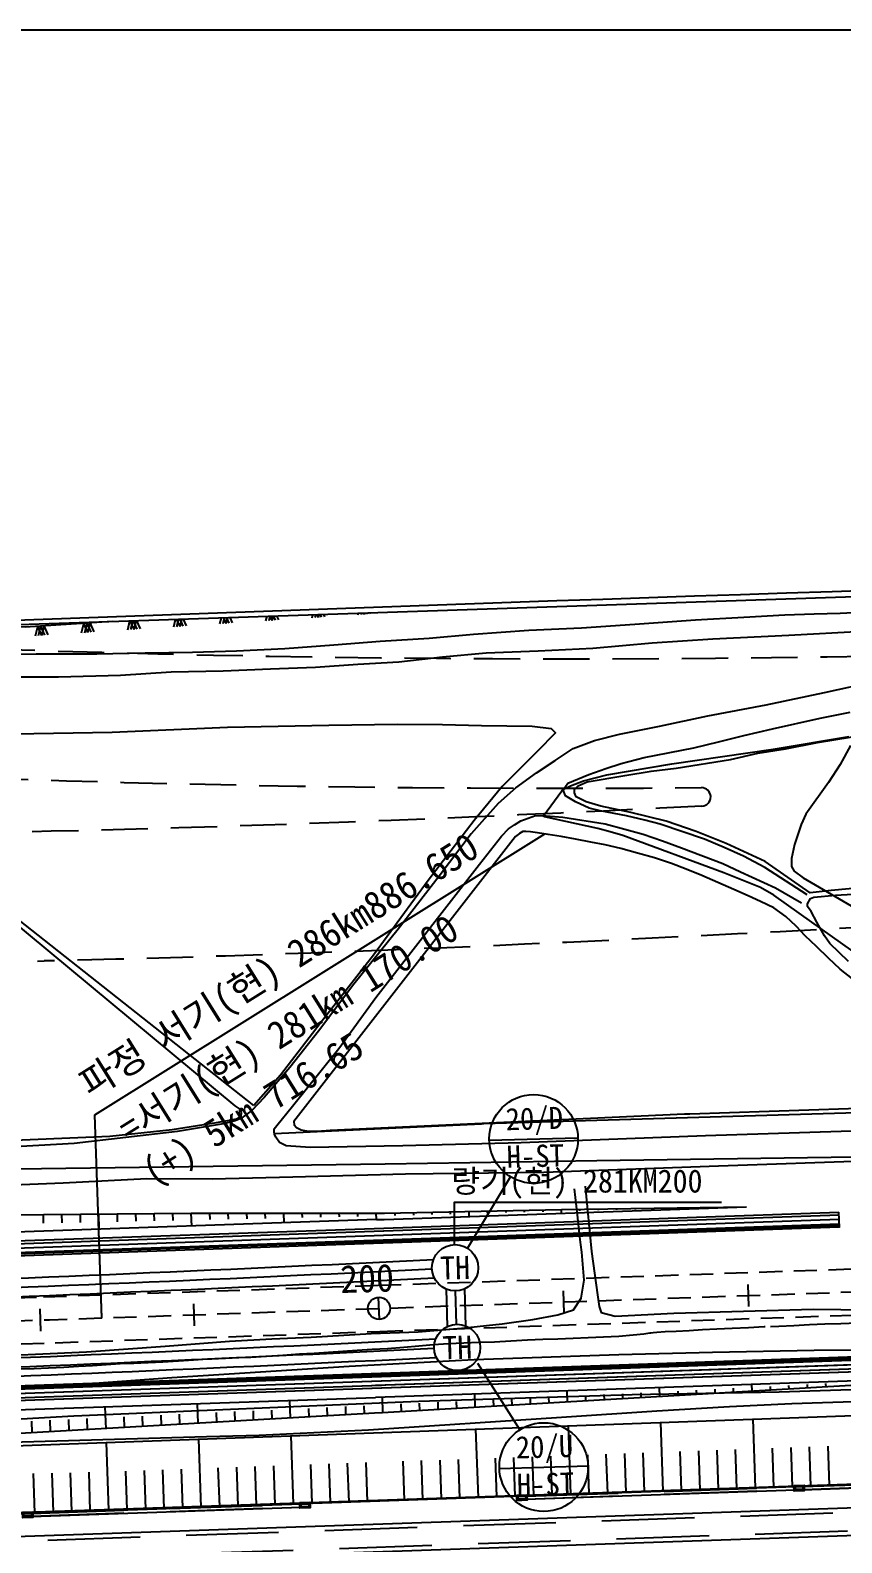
# Model space of a CAD drawing. Header units: millimetres. Extents: x 10470 to 11266, y 1103 to 1807.
# Drawn here: x 10878.9 to 10966.7, y 1455.4 to 1619.1 of the extents above; entities that cross this region are included whole.
import ezdxf
from ezdxf.enums import TextEntityAlignment as Align
from ezdxf.xclip import XClip

# ---------------------------------------------------------------- set-up
doc = ezdxf.new("R2010")
doc.units = ezdxf.units.MM
doc.header["$LTSCALE"] = 10
doc.header["$MEASUREMENT"] = 0
doc.header["$XCLIPFRAME"] = 2
for name, pattern in [('DASHED', [0.75, 0.5, -0.25]), ('DASHEDX2', [1.5, 1, -0.5]), ('HIDDEN', [0.375, 0.25, -0.125])]:
    doc.linetypes.add(name, pattern=pattern)
for name, color, linetype in [('TN-CABL', 4, 'Continuous'), ('TN-LEAL', 1, 'Continuous'), ('TN-LEAT', 3, 'Continuous'), ('TN-MANH', 4, 'Continuous'), ('TT-TABL-LIN2', 1, 'Continuous'), ('TT-TABL-TEX2', 3, 'Continuous'), ('TZ-BASE', 253, 'Continuous'), ('TZ-CABL', 4, 'Continuous')]:
    doc.layers.add(name, color=color, linetype=linetype)
doc.layers.add('TX-PAPR', color=2, linetype='Continuous', plot=False)
doc.styles.get("Standard").update_dxf_attribs({"font": 'GulimChe.ttf'})
doc.styles.add('SYMBTEXT', font='GulimChe.ttf')
doc.linetypes.add('ZIGZAG', pattern='A,0.0001,-0.2,[131,ltypeshp.shx,S=0.2,R=0,X=-0.2,Y=0],-0.4,[131,ltypeshp.shx,S=0.2,R=180,X=0.2,Y=0],-0.2', length=0.8001)

# ---------------------------------------------------------------- blocks, each defined once
blk = doc.blocks.new('AZ080')
at = {"color": 0}
for points in [[(-0.69, -1), (-0.34, 0)], [(-0.34, -1), (0, 0)], [(0, -1), (-0.34, 0)], [(0.34, -1), (0, 0)], [(0, -1), (0.34, 0)], [(0.69, -1), (0.34, 0)]]:
    blk.add_lwpolyline(points, dxfattribs=at)
blk = doc.blocks.new('JD-FGFJ5DTHFDFHDFHDFHDFH')
at = {"layer": 'TZ-BASE'}
for p, q in [((411.86, 60.63, 39.06), (405.28, 60.19, 39.04)), ((420.05, 61, 39.06), (411.86, 60.63, 39.06)), ((428.05, 61.45, 39.22), (420.05, 61, 39.06)), ((387.31, 59.11, 38.99), (382.59, 58.65, 38.96)), ((392.94, 59.32, 38.99), (387.31, 59.11, 38.99)), ((398.86, 59.6, 39.04), (392.94, 59.32, 38.99)), ((405.28, 60.19, 39.04), (398.86, 59.6, 39.04)), ((363.98, 57.38, 39.01), (358.87, 57.14, 39.02)), ((368.85, 57.56, 38.96), (363.98, 57.38, 39.01)), ((373.45, 57.86, 38.82), (368.85, 57.56, 38.96)), ((377.86, 58.13, 38.81), (373.45, 57.86, 38.82)), ((382.59, 58.65, 38.96), (377.86, 58.13, 38.81)), ((341.05, 56.51, 39), (333.94, 56.49, 39.04)), ((347.77, 56.69, 38.99), (341.05, 56.51, 39)), ((353.24, 57.04, 38.99), (347.77, 56.69, 38.99)), ((358.87, 57.14, 39.02), (353.24, 57.04, 38.99)), ((423.93, 54.84, 36.61), (430.04, 56.19, 36.92)), ((417.62, 53.52, 36.16), (423.93, 54.84, 36.61)), ((411.3, 52.32, 35.88), (417.62, 53.52, 36.16)), ((401.73, 50.35, 35.32), (406.07, 51.22, 35.51)), ((406.07, 51.22, 35.51), (411.3, 52.32, 35.88)), ((396.74, 48.79, 35.27), (399.03, 49.64, 35.3)), ((399.03, 49.64, 35.3), (401.73, 50.35, 35.32)), ((392.78, 46.15, 35.23), (394.79, 47.49, 35.27)), ((394.79, 47.49, 35.27), (396.74, 48.79, 35.27)), ((390.53, 44.54, 35.06), (392.78, 46.15, 35.23)), ((344.98, 9.16), (393.65, 39.55)), ((345.74, -12.81), (344.98, 9.16)), ((376.54, 2.51), (376.54, 2.51)), ((376.54, 2.51), (376.54, 2.51)), ((335.42, -1.66, -1.89), (355.42, -1.47, -1.89)), ((339.45, -2.57, -1.89), (339.42, -1.62, -1.89)), ((341.45, -2.53, -1.89), (341.42, -1.6, -1.89)), ((343.45, -2.48, -1.89), (343.42, -1.58, -1.89)), ((345.47, -3.22, -1.89), (345.42, -1.57, -1.89)), ((347.45, -2.4, -1.89), (347.42, -1.55, -1.89)), ((349.45, -2.35, -1.89), (349.42, -1.53, -1.89)), ((351.45, -2.31, -1.89), (351.42, -1.51, -1.89)), ((353.45, -2.26, -1.89), (353.42, -1.49, -1.89)), ((355.42, -1.47, -1.89), (375.43, -1.48, -1.89)), ((355.47, -2.87, -1.89), (355.42, -1.47, -1.89)), ((357.45, -2.18, -1.89), (357.42, -1.47, -1.89)), ((359.45, -2.13, -1.89), (359.42, -1.47, -1.89)), ((361.45, -2.09, -1.89), (361.42, -1.47, -1.89)), ((363.45, -2.04, -1.89), (363.43, -1.47, -1.89)), ((365.46, -2.52, -1.89), (365.43, -1.47, -1.89)), ((367.44, -1.96, -1.89), (367.43, -1.47, -1.89)), ((369.44, -1.91, -1.89), (369.43, -1.47, -1.89)), ((371.44, -1.87, -1.89), (371.43, -1.48, -1.89)), ((373.44, -1.83, -1.89), (373.43, -1.48, -1.89)), ((375.43, -1.48, -1.89), (376.31, -1.46, -1.89)), ((375.46, -2.18, -1.89), (375.43, -1.48, -1.89)), ((375.46, -2.18, -1.89), (375.43, -1.48, -1.89)), ((376.26, -3.09, 0.31), (425.49, -1.37, 18.64)), ((376.3, -2.15, -1.85), (415.47, -0.79)), ((376.34, -1.46), (395.46, -1.08)), ((377.48, -1.74), (377.47, -1.44)), ((379.48, -1.69), (379.47, -1.4)), ((381.48, -1.64), (381.47, -1.36)), ((383.47, -1.58), (383.47, -1.32)), ((385.48, -1.83), (385.47, -1.28)), ((387.47, -1.48), (387.47, -1.24)), ((389.47, -1.42), (389.47, -1.2)), ((391.47, -1.37), (391.47, -1.16)), ((393.47, -1.32), (393.47, -1.12)), ((395.46, -1.08), (415.47, -0.79)), ((395.48, -1.48), (395.46, -1.08)), ((397.47, -1.21), (397.46, -1.04)), ((399.47, -1.16), (399.47, -1.03)), ((401.47, -1.11), (401.47, -1)), ((403.47, -1.07), (403.47, -0.97)), ((405.47, -1.14), (405.47, -0.94)), ((407.47, -0.99), (407.47, -0.91)), ((409.47, -0.94), (409.47, -0.88)), ((411.47, -0.89), (411.47, -0.85)), ((413.47, -0.84), (413.47, -0.82)), ((425.55, -3.04), (425.49, -1.37)), ((375.46, -2.18, -1.89), (244.53, -6.71, -1.89)), ((275.49, -6.61, -37.2), (376.24, -3.09, 0.3)), ((375.46, -2.18, -1.89), (376.29, -2.15, -1.86)), ((376.18, -4.7, 0.26), (425.55, -2.97, 18.64)), ((376.19, -4.35, 0.27), (425.54, -2.62, 18.64)), ((376.19, -4.5, 0.27), (425.54, -2.77, 18.64)), ((376.22, -3.86, -1.89), (425.52, -2.13, -1.89)), ((376.24, -3.39, 0.3), (425.5, -1.67, 18.64)), ((275.5, -6.91, -37.2), (376.23, -3.39, 0.3)), ((275.51, -7.37, -1.89), (376.2, -3.86, -1.89)), ((275.53, -7.86, -37.2), (376.18, -4.35, 0.26)), ((275.54, -8.01, -37.2), (376.17, -4.5, 0.26)), ((275.54, -8.21, -37.2), (376.16, -4.7, 0.25)), ((415.74, -11.59), (415.66, -9.19)), ((355.78, -13.67), (355.7, -11.27)), ((375.77, -12.97), (375.68, -10.58)), ((395.76, -12.28), (395.67, -9.88)), ((339.14, -14.24), (339.06, -11.84)), ((375.97, -18.78), (570.98, -12.03)), ((375.98, -18.98), (570.99, -12.23)), ((375.98, -19.13), (570.99, -12.38)), ((376, -19.63), (571.01, -12.88)), ((276.03, -22.23), (375.92, -18.78)), ((276.03, -22.24, -37.21), (375.97, -18.78, 0)), ((276.03, -22.24, -37.2), (375.97, -18.78, 0)), ((276.04, -22.43), (375.93, -18.98)), ((276.04, -22.44, -37.21), (375.98, -18.98, 0)), ((276.04, -22.44, -37.2), (375.97, -18.98, 0)), ((276.04, -22.58), (375.93, -19.13)), ((276.04, -22.59, -37.21), (375.98, -19.13, 0)), ((276.04, -22.59, -37.2), (375.98, -19.13, 0)), ((276.06, -23.07), (375.95, -19.62)), ((276.06, -23.08, -1.89), (376, -19.62, -1.89)), ((276.06, -23.08, -1.89), (376, -19.62, -1.89)), ((375.34, -21.39), (436.02, -19.29)), ((276.07, -23.53), (375.97, -20.08)), ((276.07, -23.54, -37.2), (376.01, -20.08, 0)), ((276.08, -23.83), (375.98, -20.37)), ((276.08, -23.84, -37.2), (376.02, -20.38, 0)), ((276.16, -35.93), (716.24, -20.84)), ((374.78, -32.63), (716.24, -20.81)), ((386.05, -21.02), (386.1, -22.49)), ((396.04, -20.68), (396.09, -21.91)), ((398.06, -21.2), (398.08, -21.79)), ((400.06, -21.11), (400.08, -21.68)), ((402.06, -21.01), (402.08, -21.56)), ((404.06, -20.92), (404.07, -21.45)), ((406.04, -20.33), (406.07, -21.33)), ((408.05, -20.73), (408.07, -21.21)), ((410.05, -20.63), (410.07, -21.1)), ((412.05, -20.52), (412.06, -20.98)), ((414.05, -20.42), (414.06, -20.87)), ((416.03, -19.98), (416.06, -20.75)), ((418.04, -20.22), (418.05, -20.63)), ((420.04, -20.11), (420.05, -20.52)), ((422.04, -20.01), (422.05, -20.4)), ((424.03, -19.91), (424.05, -20.29)), ((252.58, -25.66, -45.97), (375.34, -21.4, -0.27)), ((346.08, -22.42), (346.16, -24.79)), ((356.07, -22.07), (356.14, -24.22)), ((362.1, -22.86), (362.13, -23.87)), ((364.1, -22.77), (364.13, -23.76)), ((366.06, -21.73), (366.13, -23.64)), ((368.09, -22.59), (368.13, -23.53)), ((370.09, -22.49), (370.12, -23.41)), ((372.09, -22.4), (372.12, -23.3)), ((374.09, -22.31), (374.12, -23.18)), ((376.06, -21.37), (376.11, -23.07)), ((378.08, -22.12), (378.11, -22.95)), ((380.08, -22.03), (380.11, -22.84)), ((382.08, -21.94), (382.11, -22.72)), ((384.08, -21.85), (384.1, -22.6)), ((388.07, -21.66), (388.1, -22.37)), ((390.07, -21.57), (390.09, -22.26)), ((392.07, -21.48), (392.09, -22.14)), ((394.07, -21.38), (394.09, -22.02)), ((338.12, -23.97), (338.17, -25.25)), ((340.12, -23.88), (340.17, -25.13)), ((342.12, -23.79), (342.16, -25.02)), ((344.12, -23.69), (344.16, -24.9)), ((348.11, -23.51), (348.15, -24.67)), ((350.11, -23.42), (350.15, -24.56)), ((352.11, -23.32), (352.15, -24.44)), ((354.11, -23.23), (354.15, -24.33)), ((358.1, -23.05), (358.14, -24.1)), ((360.1, -22.95), (360.14, -23.99)), ((396.18, -24.48), (396.43, -31.88)), ((406.17, -24.12), (406.43, -31.54)), ((416.16, -23.76), (416.42, -31.19)), ((356.2, -25.93), (356.46, -33.27)), ((366.2, -25.57), (366.45, -32.92)), ((386.18, -24.84), (386.44, -32.23)), ((346.21, -26.29), (346.46, -33.61)), ((394.29, -27.75), (394.43, -31.95)), ((398.28, -27.61), (398.43, -31.81)), ((400.28, -27.54), (400.43, -31.75)), ((402.28, -27.47), (402.43, -31.68)), ((404.28, -27.4), (404.43, -31.61)), ((408.28, -27.26), (408.42, -31.47)), ((410.28, -27.19), (410.42, -31.4)), ((412.28, -27.12), (412.42, -31.33)), ((414.27, -27.04), (414.42, -31.26)), ((418.27, -26.9), (418.42, -31.12)), ((420.27, -26.83), (420.42, -31.05)), ((422.27, -26.76), (422.42, -30.98)), ((424.27, -26.69), (424.41, -30.91)), ((348.32, -29.38), (348.46, -33.55)), ((350.32, -29.31), (350.46, -33.48)), ((352.31, -29.24), (352.46, -33.41)), ((354.31, -29.17), (354.46, -33.34)), ((358.31, -29.03), (358.46, -33.2)), ((360.31, -28.96), (360.45, -33.13)), ((362.31, -28.89), (362.45, -33.06)), ((364.31, -28.82), (364.45, -32.99)), ((368.3, -28.67), (368.45, -32.85)), ((370.3, -28.6), (370.45, -32.78)), ((372.3, -28.53), (372.45, -32.71)), ((374.3, -28.46), (374.45, -32.65)), ((378.3, -28.32), (378.44, -32.51)), ((380.3, -28.25), (380.44, -32.44)), ((382.3, -28.18), (382.44, -32.37)), ((384.29, -28.11), (384.44, -32.3)), ((388.29, -27.97), (388.44, -32.16)), ((390.29, -27.89), (390.44, -32.09)), ((392.29, -27.82), (392.43, -32.02)), ((338.32, -29.65), (338.47, -33.89)), ((340.32, -29.6), (340.47, -33.82)), ((342.32, -29.55), (342.47, -33.75)), ((344.32, -29.5), (344.46, -33.68)), ((391.58, -32.07), (420.77, -31.05)), ((421.57, -31.03), (450.75, -30.02)), ((421.58, -31.39), (450.76, -30.38)), ((278.64, -35.96), (374.76, -32.63)), ((391.6, -32.43), (420.78, -31.41)), ((338.12, -33.92), (367.31, -32.91)), ((338.13, -34.28), (367.32, -33.27))]:
    blk.add_line(p, q, dxfattribs=at)
at = {"layer": 'TZ-BASE', "linetype": 'DASHED'}
blk.add_line((278.88, 22.68), (339.5, 25.81), dxfattribs=at)
at = {"layer": 'TZ-BASE', "linetype": 'DASHEDX2'}
for p, q in [((249.94, -39.95), (561.61, -29.16)), ((391.59, -32.1), (420.77, -31.08)), ((421.57, -31.06), (450.75, -30.05)), ((421.58, -31.36), (450.76, -30.35)), ((391.6, -32.4), (420.78, -31.38)), ((338.12, -33.95), (367.31, -32.94)), ((338.13, -34.25), (367.32, -33.24)), ((341.47, -38.78), (450.21, -35.02))]:
    blk.add_line(p, q, dxfattribs=at)
at = {"layer": 'TZ-BASE', "linetype": 'Continuous'}
for p, q in [((250, -39.45), (561.3, -28.67)), ((249.61, -42.46), (563.13, -31.61))]:
    blk.add_line(p, q, dxfattribs=at)
at = {"layer": 'TZ-BASE'}
for points, elevation in [([(430.2, 79.81), (424.06, 79.77), (423.31, 79.86), (422.94, 80.02), (422.69, 80.27), (420.53, 85.05), (420.24, 85.14), (419.94, 85.09), (415.8, 83.9), (415.23, 83.85), (411.54, 83.87), (411.17, 83.86), (407.79, 83.12), (407.36, 82.97), (407.15, 82.79), (405.6, 76.07), (405.43, 75.85), (404.99, 75.62), (399.71, 74.38), (397.96, 74.05), (389.53, 73.08), (375.23, 71.65), (371.11, 71.4), (353.25, 70.95), (331.17, 70.47)], 33), ([(426.74, 49.12), (425.63, 47.04), (424.34, 45.11), (421.92, 41.68), (421.39, 40.58), (420.66, 38.4), (420.35, 36.88), (420.37, 36.03), (420.64, 35.52), (421.6, 34.81), (427.69, 31.27)], 35), ([(428.99, 25.43), (422.55, 30.01), (418.44, 32.93), (416.99, 33.75), (413.04, 35.35), (402.11, 39.37), (400.75, 39.76), (399.41, 40.12), (393.63, 41.38), (393.55, 41.43), (393.52, 41.51), (395.51, 44.21), (395.76, 44.42), (396.43, 44.73), (397.86, 45.28), (400.39, 45.94), (407.41, 47.11), (418.37, 48.72), (426.56, 50.1)], 35), ([(375.97, -18.78), (604.05, -10.88)], 0), ([(375.97, -18.98), (604.06, -11.08)], 0), ([(375.98, -19.13), (604.06, -11.23)], 0), ([(376, -19.63), (604.08, -11.73)], 0), ([(256.48, -39.49), (259.28, -35.33), (260.78, -33.48), (262.04, -32.16), (263.14, -31.17), (264.38, -30.27), (265.8, -29.45), (267.38, -28.71), (269.46, -27.98), (274.04, -26.9), (280.52, -25.61), (286.37, -24.66), (292.88, -23.88), (300.94, -23.17), (316.82, -22.07), (333.11, -20.73), (353.3, -19.24), (372.51, -18.04), (386.01, -17.32), (401.67, -16.76), (411.81, -16.5), (422.79, -16.29), (444.44, -16.12)], 36), ([(256.62, -40.78), (257.48, -39.47), (259.15, -37.22), (260.55, -35.52), (262.04, -34.03), (263.66, -32.6), (265.02, -31.54), (266.16, -30.81), (267.4, -30.25), (269.12, -29.69), (271.55, -29.15), (275.39, -28.56), (282.7, -27.74), (298.55, -26.39), (319.14, -24.84), (327.5, -24.25), (342.7, -23.41), (380.04, -21.83), (403.13, -21.11), (419.03, -20.82), (455.71, -19.62)], 37), ([(376.02, -20.38), (435.98, -18.3)], 0), ([(261.06, -37.74), (262.55, -35.92), (263.49, -34.96), (264.44, -34.12), (265.48, -33.37), (266.66, -32.71), (268.14, -32.12), (270.13, -31.59), (273.56, -31.01), (281.93, -30.06), (294.71, -28.81), (307.42, -27.73), (318.78, -26.9), (324.65, -26.57), (357.07, -25.63), (362.76, -25.48), (374.6, -24.9), (395.47, -23.54), (405.77, -22.87), (413.63, -22.38), (420.39, -22.05), (428.14, -21.82)], 38)]:
    blk.add_lwpolyline(points, dxfattribs=dict(at, elevation=elevation))
at = {"layer": 'TZ-BASE', "linetype": 'DASHED', "flags": 128}
for points in [[(410.66, 42.55, -0.00033), (404.6, 42.25, -0.0014), (386.22, 41.39, -0.0018), (367.84, 40.65, -0.0022), (349.46, 40.06, -0.0026), (331.08, 39.64, -0.003), (312.69, 39.43, -0.0034), (294.31, 39.46, -0.003867), (275.92, 39.75, -0.0042)], [(460.5, 31.25, -0.000133), (442.12, 30.22, -0.0006), (423.72, 29.21, -0.001), (405.29, 28.26, -0.0014), (386.84, 27.4, -0.0018), (368.36, 26.66, -0.0022), (349.85, 26.06, -0.001453), (339.5, 25.81, -0.003)]]:
    blk.add_lwpolyline(points, format="xyb", dxfattribs=at)
at = {"layer": 'TZ-BASE', "linetype": 'ByBlock'}
blk.add_lwpolyline([(612.33, 16.47), (574.91, 15.21), (555.25, 8.05), (475.3, 5.28), (399.29, 4.17), (376.39, 3.84), (336.56, 3.27), (336.56, 3.27)], dxfattribs=at)
at = {"layer": 'TZ-BASE', "linetype": 'HIDDEN'}
for points in [[(275.73, -12.55), (281.21, -12.41), (301.2, -11.82), (321.19, -11.16), (339.43, -10.53), (375.64, -9.28), (715.44, 2.49)], [(375.81, -14.27), (604.01, -6.37)], [(275.83, -17.55), (277.05, -17.52), (297.04, -16.94), (317.03, -16.3), (337.02, -15.62), (340.7, -15.49), (375.81, -14.27)]]:
    blk.add_lwpolyline(points, dxfattribs=at)
at = {"layer": 'TZ-BASE', "linetype": 'HIDDEN', "flags": 128}
blk.add_lwpolyline([(275.78, -15.05), (279.13, -14.97), (299.12, -14.38), (319.11, -13.73), (339.1, -13.04), (340.07, -13.01), (375.73, -11.78), (402.92, -10.83), (502.86, -7.37), (601.6, -3.95), (701.54, -0.48), (715.52, 0)], dxfattribs=at)
at = {"layer": 'TZ-BASE'}
for points in [[(375.92, -18.78), (570.63, -12.04)], [(375.93, -18.98), (570.93, -12.22)], [(375.93, -19.13), (570.94, -12.37)], [(375.95, -19.63), (570.96, -12.87)], [(375.36, -20.09), (435.93, -17.99)], [(375.41, -20.09), (435.97, -17.99)], [(476, -18.02), (456.01, -18.61), (436.03, -19.59), (376.11, -23.07), (375.25, -23.12)], [(375.98, -20.37), (435.94, -18.3)], [(375.15, -25.24), (456.13, -22.31)], [(375.24, -23.12), (336.22, -25.36)], [(336.22, -25.36), (296.21, -27.08), (336.22, -26.65), (375.13, -25.24)]]:
    blk.add_lwpolyline(points, dxfattribs=at)
at = {"layer": 'TZ-BASE', "linetype": 'Continuous'}
for points in [[(420.61, -30.94), (421.71, -30.9), (421.74, -31.5), (420.64, -31.54), (420.61, -30.94)], [(420.77, -31.08), (421.57, -31.06), (421.58, -31.36), (420.78, -31.38), (420.77, -31.08)], [(390.63, -31.98), (391.73, -31.94), (391.75, -32.54), (390.65, -32.58), (390.63, -31.98)], [(390.78, -32.12), (391.58, -32.1), (391.6, -32.4), (390.8, -32.42), (390.78, -32.12)], [(337.17, -33.83), (338.27, -33.79), (338.29, -34.39), (337.19, -34.43), (337.17, -33.83)], [(337.32, -33.97), (338.12, -33.95), (338.13, -34.25), (337.34, -34.27), (337.32, -33.97)], [(367.15, -32.79), (368.25, -32.75), (368.27, -33.35), (367.17, -33.39), (367.15, -32.79)], [(367.31, -32.94), (368.11, -32.91), (368.12, -33.21), (367.32, -33.24), (367.31, -32.94)]]:
    blk.add_lwpolyline(points, dxfattribs=at)
at = {"layer": 'TZ-BASE'}
for points in [[(584.2, 77.97, 38.03), (537.34, 74.46, 37.96), (497.44, 71.98, 37.96), (468.52, 69.61, 37.91), (466.71, 69.65, 37.85), (464.91, 69.96, 37.65), (462.71, 70.39, 37.59), (460.77, 70.65, 37.73), (458.43, 70.83, 37.73), (455.84, 70.87, 37.73), (454.08, 70.9, 37.73), (449.5, 70.98, 37.72), (446.1, 70.76, 37.51), (444.45, 71.18, 37.18), (439.81, 72.19, 37.18), (429.81, 73.89, 35.97), (425.07, 74.69, 35.03), (420.67, 75.47, 33.72), (417.41, 76.19, 33.72), (414.89, 76.75, 33.46)], [(333.3, 58.98, 38.98), (338.63, 59.02, 39.1), (345.2, 59.03, 39.12), (350.43, 59.15, 39.1), (355.54, 59.2, 39.1), (360.31, 59.34, 39.07), (365.55, 59.59, 39.08), (370.84, 59.99, 39.07), (375.84, 60.39, 39.02), (381.16, 60.73, 38.93), (385.94, 61.17, 38.93), (391.94, 61.59, 38.96), (397.65, 61.83, 39.03), (403.41, 62.24, 39.1), (409.98, 62.7, 39.11), (415.19, 62.99, 39.09), (419.63, 63.24, 39.09), (422.79, 63.37, 39.1), (425.62, 63.44, 39.11), (428.47, 63.56, 39.12)], [(428.08, 71.1, 35.6), (422.77, 71.94, 34.79), (420.15, 72.29, 34.41), (417.84, 72.52, 34.21), (415.83, 73.09, 33.98), (414.99, 73.62, 33.76), (414.11, 74.19, 33.64), (412.28, 74.48, 33.63), (409.84, 74.74, 33.49), (407.53, 75.49, 33.19)], [(414.89, 76.75, 33.54), (417.41, 76.19, 34.05), (420.67, 75.47, 34.45), (425.07, 74.69, 35.16), (429.81, 73.89, 35.62)], [(443.93, 68.85, 37.71), (337.46, 61.91, 37.62), (278.17, 63.35, 37.51), (211.33, 68.71, 37.51), (174.18, 74.79, 37.51)], [(422.03, 32.97, 35.01), (417.48, 35.93, 34.99), (415.17, 37.14, 34.99), (413.06, 38.08, 34.96), (410.94, 38.97, 34.95), (406.14, 40.6, 34.95), (404.47, 41.02, 34.95), (402.49, 41.5, 34.95), (399.65, 42.06, 34.96), (398.48, 42.34, 34.97), (396.99, 43.03, 35), (395.9, 43.68, 35.02), (395.64, 44.31, 35.11), (396.14, 45.03, 35.12), (398.44, 45.98, 35.12), (400.27, 46.63, 35.14), (401.94, 47.18, 35.19), (404.41, 47.8, 35.29), (409.79, 48.87, 35.59), (412.45, 49.5, 35.7), (415.2, 50.19, 35.85), (418.3, 50.93, 36.04), (423.45, 52.08, 36.48), (426.7, 52.73, 36.55)], [(430.5, 33.97, 35.09), (424.66, 33.41, 35.03), (422.37, 33.19, 35.03), (417.5, 36.56, 34.99), (413.3, 38.52, 34.99), (410.03, 39.8, 34.99), (406.79, 40.92, 34.99), (402.97, 41.85, 34.83), (399.71, 42.54, 34.83), (398.14, 43.01, 34.76), (397.06, 43.55, 34.76), (396.88, 43.99, 34.75), (396.89, 44.34, 34.75), (397.27, 44.74, 34.75), (398.24, 45.17, 34.74), (402.34, 45.88, 34.67), (405.18, 46.33, 34.67), (407.89, 46.66, 34.66), (413.76, 47.59, 34.65), (416.71, 48.29, 34.65), (419.7, 48.75, 34.68), (423.18, 49.44, 34.72), (428.45, 50.3, 34.88)], [(362.19, 10.18, 36.25), (331.77, 34.16, 35.99), (312.24, 49.93, 35.91), (331.99, 50.3, 35.87), (346.85, 50.56, 35.85), (359.32, 51.1, 35.76), (370.3, 51.32, 35.78), (377.74, 51.43, 35.83), (382.58, 51.37, 35.82), (386.8, 51.26, 35.81), (392.31, 51.21, 35.77), (394.36, 50.95, 35.76), (394.82, 50.48, 35.77), (392.84, 48.46, 35.77), (389.04, 44.69, 35.67), (386.02, 40.99, 35.64), (381.05, 34.5, 35.74), (375.12, 26.44, 35.93), (369.71, 19.52, 36.15), (365.07, 13.46, 36.16), (362.19, 10.18, 36.25)], [(333.64, 6.3, 36.06), (346.62, 6.84, 36.09), (353.35, 7.57, 36.09), (358.14, 8.32, 36.12), (359.39, 8.54, 36.12), (360.31, 8.74, 36.12), (360.8, 9.03, 36.12), (360.85, 9.29, 36.12), (360.82, 9.55, 36.12), (360.7, 9.76, 36.12), (360.16, 10.12, 36.12), (313.29, 49.03, 35.94)], [(390.53, 44.54, 35.05), (390.53, 44.54, 35.06), (388.61, 42.85, 35.17), (385.7, 39.57, 35.32), (382.22, 34.97, 35.51), (377.81, 29.25, 35.7), (373.01, 23.31, 36.06), (369.2, 18.21, 36.04), (366.08, 14.27, 36.16), (363.31, 11.05, 36.22), (361.96, 9.62, 36.26), (360.89, 8.85, 36.38), (360.78, 8.78, 36.38), (360.16, 8.51, 36.38), (358.91, 8.18, 36.38), (353.93, 7.37, 36.36), (342.76, 6.06, 36.35), (334.41, 5.6, 36.25)], [(388.97, 39.29, 35.16), (389.74, 40.11, 35.2), (390.39, 40.52, 35.17), (391.07, 40.96, 35.08), (392.65, 41.54, 35.05), (393.83, 41.51, 35.05), (395.61, 41.35, 35.04), (400.18, 40.65, 35.03), (402.32, 40.07, 35), (404.29, 39.52, 35), (406.39, 38.81, 34.99), (408.46, 38.05, 34.99), (412.94, 36.34, 35), (414.83, 35.46, 35), (418.62, 33.7, 35), (421.43, 32.08, 35.01)], [(432.51, 7.58, 36.13), (411.06, 6.87, 36.15), (391.12, 6.14, 36.06), (378.31, 5.79, 36.06), (368.29, 5.61, 36.13), (365.68, 5.79, 36.2), (364.96, 6.18, 36.22), (364.55, 6.74, 36.22), (364.41, 7.07, 36.22), (364.39, 7.31, 36.22), (364.38, 7.58, 36.22), (364.39, 7.66, 36.22), (364.67, 8.01, 36.22), (366.38, 10.11, 36.2), (371.38, 16.34, 36.03), (375.39, 21.84, 36.01), (386.61, 36.27, 35.3), (388.97, 39.29, 35.16)], [(426.96, 23.88, 36.09), (425.63, 24.91, 36.15), (424.34, 26.12, 36.17), (423.04, 27.36, 36.2), (421.84, 28.52, 36.2), (420.86, 29.57, 36.2), (419.73, 30.63, 36.17), (418.45, 31.55, 36.15), (417, 32.24, 36.12), (415.68, 32.84, 36.12), (414.11, 33.52, 36.09), (412.39, 34.29, 36.06), (410.67, 35.04, 36.06), (408.95, 35.75, 36.06), (407.37, 36.34, 36.06), (405.52, 36.95, 36.06), (403.69, 37.48, 36.06), (401.89, 37.96, 36.06), (400.19, 38.36, 36.06), (398.65, 38.66, 36.06), (396.99, 38.98, 36.03), (395.42, 39.26, 36), (394.03, 39.47, 36), (392.88, 39.66, 36), (392.12, 39.76, 36), (391.62, 39.8, 36), (391.3, 39.79, 36), (390.93, 39.59, 36), (390.51, 39.28, 35.97), (366.52, 8.43, 36.09), (366.54, 8.06, 36.09), (366.8, 7.8, 36.09), (367.3, 7.55, 36.09), (368.07, 7.4, 36.09), (368.97, 7.38, 36.09), (370, 7.46, 36.09), (370.46, 7.5, 36.09), (408.76, 9.25, 36.12), (408.87, 9.27, 36.12), (409.36, 9.28, 36.12), (443.68, 10.42, 35.8)], [(426.51, 25.76, 35.12), (424.5, 27.71, 35.08), (423.93, 28.52, 35.06), (423.11, 30, 35.01), (422.48, 31.14, 35.02), (422.07, 31.7, 34.99), (422.08, 31.99, 34.99), (422.42, 32.56, 34.97), (422.76, 32.69, 34.98), (425.1, 32.91, 34.99), (428.26, 33.09, 34.98)], [(535.42, 2.48, 36.43), (514.78, 10.58, 36.63), (514.67, 10.57, 36.63), (499.88, 15.49, 36.66), (490.52, 18.24, 36.57), (490.29, 18.18, 36.55), (490.27, 17.95, 36.55), (487.9, 13.52, 36.72), (487.66, 13.37, 36.72), (484.03, 10.85, 36.6), (483.89, 10.83, 36.6), (483.28, 10.84, 36.6), (457.41, 10.65, 36.52), (430.02, 9.48, 36.66), (429.91, 9.46, 36.66), (387.07, 8.18, 36.6), (386.81, 8.15, 36.6), (364.41, 7.1, 37)], [(314.4, 0.73, 36.37), (341.56, 1.82, 36.41), (350.6, 2.27, 36.47), (357.67, 2.22, 36.46), (366.42, 2.44, 36.39), (378.59, 2.78, 36.27), (393.57, 2.97, 36.26), (412.46, 3.63, 36.21), (429.17, 4.22, 36.2)], [(333.68, -16.96, 36.32), (338.56, -16.72, 36.37), (344.08, -16.46, 36.42), (352.58, -15.85, 36.44), (359.57, -15.32, 36.44), (364.12, -15.08, 36.44), (368.39, -14.88, 36.52), (374.89, -14.5, 36.58), (379.95, -14.32, 36.58), (384.64, -13.91, 36.58), (389.07, -13.46, 36.52), (392.37, -12.97, 36.47), (395.09, -12.48, 36.58), (396.77, -11.93, 36.48), (397.6, -10.67, 36.38), (397.92, -8.72, 36.27), (397.67, -5.71, 36.1), (397.58, -4.91, 35.99), (397.47, -4.05, 35.9), (397.19, -1.65, 35.92), (396.86, 1.14, 35.95)], [(398.04, 1.43, 35), (398.7, -5.64, 35.08), (399.38, -10.32, 35.25), (399.53, -11.59, 35.24), (399.75, -12.22, 35.24), (401.29, -12.61, 35.24), (407.61, -12.3, 35.24), (422.7, -11.85, 35.36), (434.66, -12.02, 35.43), (443.16, -12.08, 35.62), (449.36, -12.07, 35.7), (454.1, -11.95, 35.73), (465.45, -11.7, 35.88), (478.68, -11.52, 36.05), (488.86, -11.44, 36.19), (500.7, -11.04, 36.16), (509.26, -10.96, 36.1), (514.25, -11.16, 36.06), (518.95, -11.53, 36.05), (519.45, -11.58, 36.05), (525.73, -11.99, 35.9), (531.33, -12.35, 35.72), (535.01, -12.64, 35.62), (535.01, -12.64, 35.62)], [(418.09, -13.73, 35.13), (418.98, -13.69, 35.13), (420.62, -13.63, 35.13), (422.29, -13.53, 35.13), (423.96, -13.46, 35.13), (425.7, -13.41, 35.13), (427.49, -13.34, 35.13)], [(336.9, -18.32, 35.34), (338.42, -18.28, 35.34), (339.98, -18.22, 35.34), (341.63, -18.14, 35.34), (343.23, -18.04, 35.34), (344.73, -17.94, 35.34), (346.2, -17.84, 35.34), (347.71, -17.75, 35.34), (349.22, -17.69, 35.34), (350.74, -17.64, 35.33), (352.34, -17.56, 35.33), (354.05, -17.44, 35.33), (355.66, -17.33, 35.33), (357.17, -17.25, 35.33), (358.72, -17.16, 35.33), (360.3, -17.09, 35.33), (361.87, -17.04, 35.33), (363.57, -16.93, 35.33), (365.33, -16.83, 35.32), (367.12, -16.71, 35.29), (368.71, -16.62, 35.28), (370.25, -16.5, 35.27), (371.8, -16.39, 35.23), (373.36, -16.29, 35.21), (374.98, -16.2, 35.19), (376.66, -16.1, 35.19), (378.41, -15.96, 35.19), (380.05, -15.82, 35.19), (381.62, -15.7, 35.19), (383.26, -15.58, 35.21), (384.91, -15.5, 35.22), (386.52, -15.44, 35.24), (388.21, -15.38, 35.27), (390, -15.29, 35.27), (391.8, -15.19, 35.27), (393.45, -15.12, 35.27), (395.06, -15.07, 35.27), (396.72, -14.99, 35.25), (398.36, -14.91, 35.25), (400.02, -14.84, 35.25), (401.68, -14.77, 35.24), (403.21, -14.65, 35.24), (404.37, -14.52, 35.24), (405.03, -14.44, 35.24), (405.15, -14.42, 35.24), (405.38, -14.4, 35.24), (405.79, -14.35, 35.24), (406.68, -14.29, 35.24), (407.88, -14.24, 35.24), (409.28, -14.16, 35.23), (410.74, -14.06, 35.19), (412.28, -13.99, 35.17), (413.95, -13.93, 35.14), (415.71, -13.84, 35.13), (417.38, -13.75, 35.13), (417.49, -13.75, 35.13)]]:
    blk.add_polyline3d(points, dxfattribs=at)
blk.add_circle((375.73, -11.78), 1.2, dxfattribs=at)
at = {"layer": 'TZ-BASE', "linetype": 'DASHED'}
for centre, radius, start, end in [((395.77, 1845.49), 1801, 257.76201, 270.47198), ((395.77, 1845.49), 1787, 267.0416, 273.23409), ((410.61, 43.55), 1, 272.9049, 90.472)]:
    blk.add_arc(centre, radius, start, end, dxfattribs=at)
at = {"layer": 'TZ-BASE', "rotation": 4.972046271607232}
for p in [(369.09, 63.97, 37.64), (374.08, 64.29, 37.65), (379.07, 64.62, 37.65), (344.15, 62.34, 37.62), (349.14, 62.67, 37.63), (354.12, 62.99, 37.63), (359.11, 63.32, 37.64), (364.1, 63.64, 37.64), (339.16, 62.02, 37.62)]:
    blk.add_blockref('AZ080', p, dxfattribs=at)
at = {"layer": 'TZ-BASE'}
for s, rotation, p in [('파정 서기(현) 286km886.650', 31.9826, (344.52, 10.91)), (' =서기(현) 281km 170.00', 31.9826, (347.09, 5.02, 1)), ('(+) 5km 716.65', 31.9826, (351.35, 1.39, 1)), ('200', 1.7319, (371.57, -10.12))]:
    blk.add_text(s, height=3, rotation=rotation, dxfattribs=at).set_placement(p)
blk = doc.blocks.new('TTTW101-2')
blk.add_line((-6, 0), (6, 0))
blk.add_circle((0, 0), 6)
at = {"style": 'SYMBTEXT'}
for tag, p in [('TTTW_TITLE_1', (0.17, 2.77)), ('TTTW_TITLE_2', (0.17, -2.31))]:
    blk.add_attdef(tag, text='', height=3, dxfattribs=at).set_placement(p, align=Align.MIDDLE_CENTER)
blk = doc.blocks.new('JD-FVJ8GBJK')
at = {"layer": 'TZ-BASE'}
for p, q in [((397.47, 68.78), (402.1, 76.45)), ((398.5, 56.3), (403.09, 49.11))]:
    blk.add_line(p, q, dxfattribs=at)
at = {"layer": 'TZ-BASE', "xscale": 0.7999999999930995, "yscale": 0.7999999999930995, "zscale": 0.7999999999930995, "rotation": 1.556121147564838}
for p, values in [((404.58, 80.56), {'TTTW_TITLE_1': '20/D', 'TTTW_TITLE_2': 'H-ST'}), ((405.68, 45.06), {'TTTW_TITLE_1': '20/U', 'TTTW_TITLE_2': 'H-ST'})]:
    blk.add_blockref('TTTW101-2', p, dxfattribs=at).add_auto_attribs(values)
blk = doc.blocks.new('TZMH101')
at = {"linetype": 'Continuous'}
blk.add_circle((0, 0), 2.5, dxfattribs=at)
at = {"style": 'SYMBTEXT'}
blk.add_attdef('TZMH_TITLE', text='', height=2.5, dxfattribs=at).set_placement((0, 0), align=Align.MIDDLE_CENTER)

msp = doc.modelspace()

# ---------------------------------------------------------------- linework, layer by layer
at = {"layer": 'TN-CABL', "linetype": 'ZIGZAG', "ltscale": 0.35}
msp.add_line((10925.07, 1479.07), (10924.97, 1482.7), dxfattribs=at)
at = {"layer": 'TN-CABL', "linetype": 'ZIGZAG', "ltscale": 0.5}
for points in [[(10782.54, 1480.08, 0.006713), (10922.41, 1485.07)], [(10782.67, 1471.48, 0.006718), (10922.64, 1476.48)]]:
    msp.add_lwpolyline(points, format="xyb", dxfattribs=at)
at = {"layer": 'TN-LEAL'}
for p, q in [((10885.94, 1501.73), (10934.6, 1532.12)), ((10886.7, 1479.75), (10885.94, 1501.73))]:
    msp.add_line(p, q, dxfattribs=at)
at = {"layer": 'TT-TABL-LIN2'}
msp.add_lwpolyline([(10924.84, 1487.69), (10924.84, 1492.27), (10953.73, 1492.27)], dxfattribs=at)
at = {"layer": 'TX-PAPR'}
msp.add_lwpolyline([(10469.89, 1103.05), (11265.89, 1103.05), (11265.89, 1619.05), (10469.89, 1619.05)], close=True, dxfattribs=at)
at = {"layer": 'TX-PAPR', "flags": 128}
msp.add_lwpolyline([(11259.07, 1417.61, -0.004683), (11118.45, 1412.74, 0.004124), (10803.22, 1402.18, -0.050728), (10528.82, 1418.56), (10553.09, 1566.58, 0.05068), (10796.96, 1552.05, -0.004124), (11114.66, 1562.69, 0.00473), (11253.88, 1567.53), (11259.07, 1417.61)], format="xyb", dxfattribs=at)
at = {"layer": 'TZ-CABL'}
for p, q in [((10924.08, 1478.83), (10923.97, 1482.88)), ((10926.08, 1478.88), (10925.97, 1482.93))]:
    msp.add_line(p, q, dxfattribs=at)
for points in [[(10782.31, 1481.07, 0.006733), (10922.57, 1486.08)], [(10782.36, 1479.07, 0.006733), (10922.67, 1484.08)], [(10782.54, 1480.08, 0.006713), (10922.41, 1485.07)], [(10782.43, 1472.47, 0.006739), (10922.82, 1477.49)], [(10782.67, 1471.48, 0.006718), (10922.64, 1476.48)], [(10782.48, 1470.48, 0.006737), (10922.88, 1475.49)]]:
    msp.add_lwpolyline(points, format="xyb", dxfattribs=at)

# ---------------------------------------------------------------- block references
at = {"layer": 'TN-MANH', "rotation": 1.556121146806338}
for p in [(10924.91, 1485.19), (10925.14, 1476.57)]:
    msp.add_blockref('TZMH101', p, dxfattribs=at).add_auto_attribs({'TZMH_TITLE': 'TH'})
at = {"layer": 'TZ-BASE'}
ref = msp.add_blockref('JD-FGFJ5DTHFDFHDFHDFHDFH', (10540.95, 1492.57), dxfattribs=at)
XClip(ref).set_block_clipping_path([(718.1172560329, -74.9584290319), (577.4998395002, -79.8277429005), (262.2652929114, -90.3914462406), (-12.135603591, -74.0117691057), (12.135603591, 74.0117691059), (256.0050830326, 59.4778627331), (573.7128468014, 70.1244451005), (712.9272455615, 74.9584853945)])
msp.add_blockref('JD-FVJ8GBJK', (10528.82, 1418.56), dxfattribs=at)

# ---------------------------------------------------------------- texts
at = {"layer": 'TN-LEAT'}
for s, p in [('파정 서기(현) 286km886.650', (10885.48, 1503.48)), (' =서기(현) 281km 170.00', (10888.04, 1497.59, 1)), ('(+) 5km 716.65', (10892.3, 1493.96, 1))]:
    msp.add_text(s, height=3, rotation=31.9826, dxfattribs=at).set_placement(p)
at = {"layer": 'TT-TABL-TEX2'}
msp.add_text('량기(현) 281KM200', height=2.5, dxfattribs=at).set_placement((10924.49, 1494.57), align=Align.MIDDLE_LEFT)

doc.saveas('drawing.dxf')
